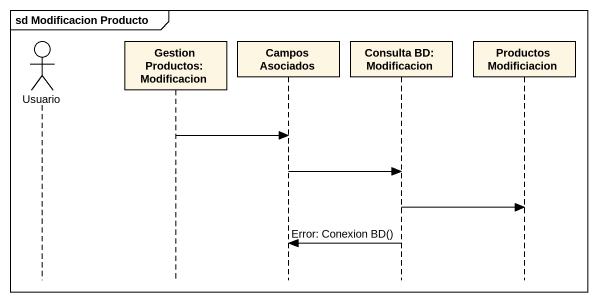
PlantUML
@startuml
mainframe sd Modificacion Producto
hide footbox
actor Usuario
participant "Gestion Productos: Modificacion" as Gestion_Productos
participant "Campos Asociados" as Campos_Asociados
participant "Consulta BD: Modificacion" as Consulta_BD_Modificacion
participant "Productos Modificiacion" as Productos_Modificiacion

Gestion_Productos -> Campos_Asociados
Campos_Asociados -> Consulta_BD_Modificacion
Consulta_BD_Modificacion -> Productos_Modificiacion
Consulta_BD_Modificacion -> Campos_Asociados : Error: Conexion BD()
@enduml
